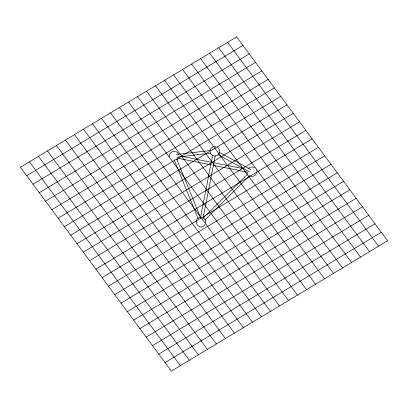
<?xml version="1.0" encoding="UTF-8"?>
<svg xmlns="http://www.w3.org/2000/svg" width="408" height="408" viewBox="0 0 408 408"><rect width="100%" height="100%" fill="white"/><g stroke="black" fill="none" stroke-linecap="round" stroke-linejoin="round"><path stroke-width="0.61" d="M200.384 218.091L212.634 155.407M202.98 218.611L215.23 155.927M210.023 150.368C210.671 147.915 213.16 146.049 215.735 146.564M218.856 153.862C220.264 151.7 219.453 148.614 217.357 147.206M256.586 172.661C255.933 175.119 253.45 176.985 250.874 176.465M205.025 224.614C199.425 232.213 191.25 219.499 200.16 217.286M203.113 218.112L248.13 173.538M205.096 219.795L250.119 175.226M176.883 159.977L177.684 159.237M218.377 154.423C216.016 157.61 210.502 155.994 210.059 152.097M248.232 168.606C249.676 166.739 252.414 166.418 254.398 167.591M26.688 175.721L242.954 45.385M32.977 184.212L249.242 53.882M39.265 192.709L255.53 62.378M45.558 201.205L261.819 70.875M51.847 209.697L268.112 79.366M58.135 218.193L274.4 87.863M64.423 226.69L280.689 96.359M70.712 235.186L286.977 104.851M77 243.678L293.265 113.347M83.288 252.175L299.554 121.844M89.576 260.671L305.842 130.341M95.87 269.168L312.13 138.832M102.158 277.659L318.424 147.329M108.446 286.156L324.712 155.825M114.735 294.653L331 164.322M121.023 303.149L337.288 172.814M127.311 311.641L343.577 181.31M133.6 320.137L349.865 189.807M139.888 328.634L356.153 198.303M146.181 337.125L362.442 206.795M152.47 345.622L368.735 215.291M158.758 354.119L375.023 223.788M165.046 362.615L381.312 232.279M176.368 154.54L210.171 150.537M176.822 157.146L210.63 153.143M182.437 156.463L211.665 162.318M213.532 162.695L243.999 168.795M178.184 158.304L211.145 164.903M213.007 165.276L247.212 172.13M219.366 152.337L250.879 169.682M217.938 154.566L249.456 171.911M203.526 217.959C205.173 219.065 205.923 221.095 205.714 223.028M227.654 42.32L378.588 246.208M218.642 47.751L369.577 251.639M209.63 53.183L360.565 257.071M200.619 58.614L351.558 262.497M191.612 64.046L342.547 267.929M182.6 69.472L333.535 273.36M173.589 74.904L324.523 278.791M164.577 80.335L315.512 284.223M155.565 85.767L306.5 289.649M146.554 91.198L297.488 295.081M137.542 96.625L288.476 300.512M128.53 102.056L279.47 305.944M119.524 107.488L270.458 311.375M110.512 112.919L261.446 316.802M101.5 118.351L252.435 322.233M92.489 123.777L243.423 327.665M83.477 129.208L234.411 333.096M74.465 134.64L225.4 338.528M65.453 140.071L216.388 343.954M56.442 145.503L207.381 349.386M47.435 150.929L198.37 354.817M38.423 156.361L189.358 360.249M29.412 161.792L180.346 365.68M178.622 154.663C177.205 149.027 168.152 151.373 169.371 156.917M176.776 159.278L200.522 217.561M174.282 160.064L198.028 218.346M256.357 170.238L256.545 170.932M247.105 172.487L247.294 173.181M236.666 36.893L20.4 167.224L171.334 371.107L387.6 240.776L236.666 36.893"/></g></svg>
